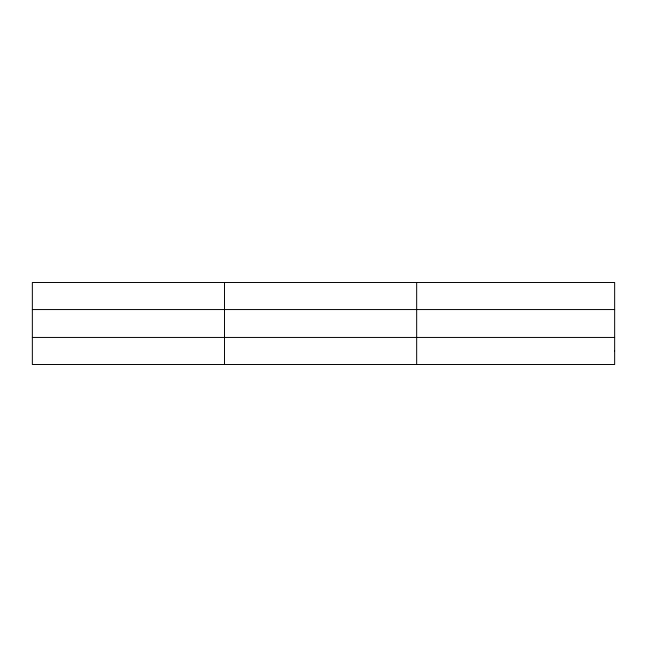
<?xml version="1.0" encoding="UTF-8"?>
<svg xmlns="http://www.w3.org/2000/svg" width="647" height="647" viewBox="0 0 647 647"><rect width="100%" height="100%" fill="white"/><g stroke="black" fill="none" stroke-linecap="round" stroke-linejoin="round"><path stroke-width="0.97" d="M224.509 282.504L224.509 364.496M416.668 282.504L416.668 364.496M32.35 309.557L614.65 309.557M32.35 337.443L614.65 337.443M614.65 350.965L614.65 364.496L32.35 364.496L32.35 282.504L614.65 282.504L614.65 350.965"/></g></svg>
